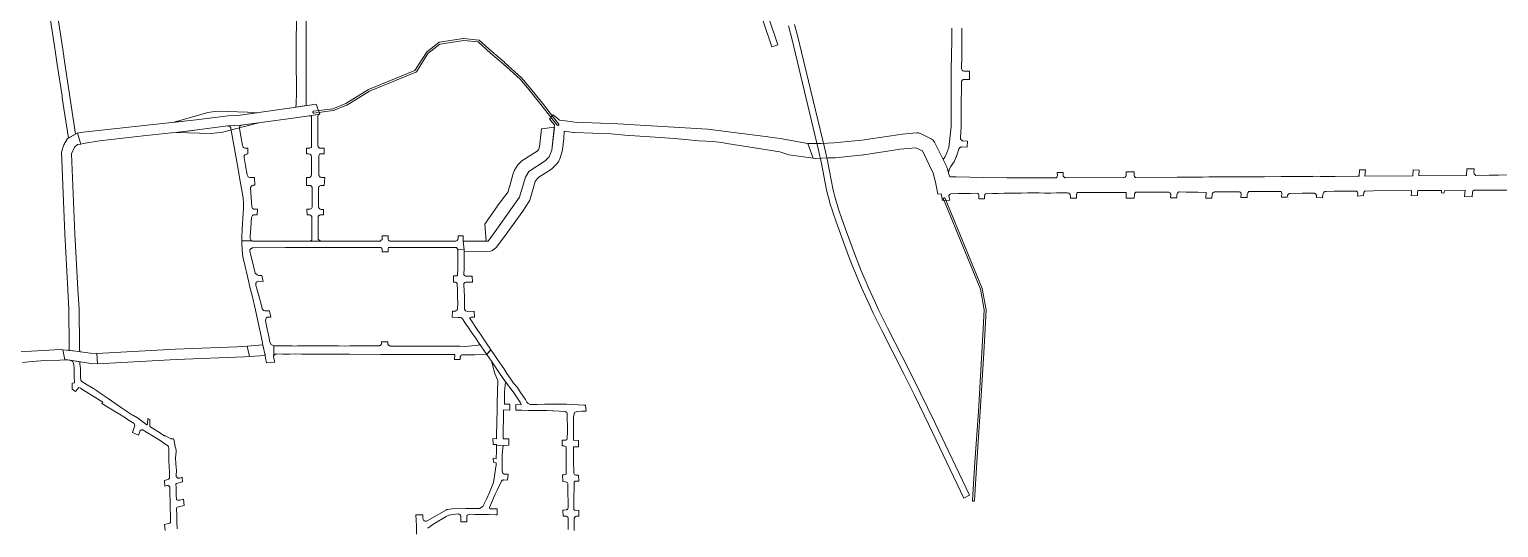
# Model space of a CAD drawing. Header units: inches. Extents: x 704148 to 723432, y 7075344 to 7101810.
# Drawn here: x 708689 to 711709, y 7091541 to 7092566 of the extents above; entities that cross this region are included whole.
import ezdxf

# ---------------------------------------------------------------- set-up
doc = ezdxf.new("R2010")
doc.units = ezdxf.units.IN
doc.header["$MEASUREMENT"] = 0
doc.layers.add('gisdb.gisadmin', color=7, linetype='Continuous', lineweight=9, true_color=0xccf5fc)

msp = doc.modelspace()

# ---------------------------------------------------------------- linework, layer by layer
at = {"layer": 'gisdb.gisadmin'}
for points in [[(708756.2659, 7092425.2223), (708755.7328, 7092429.3314), (708745.8834, 7092493.7672), (708741.4597, 7092522.9849), (708727.8069, 7092611.7521), (708704.3805, 7092763.5132), (708703.7559, 7092792.8911), (708699.2459, 7093027.1305), (708695.5876, 7093215.1433), (708711.6756, 7093215.216), (708720.2878, 7092764.8078), (708721.4701, 7092757.5853), (708724.5423, 7092737.4769), (708757.2848, 7092525.3889), (708761.7085, 7092496.1713), (708783.7372, 7092350.7493), (708768.9144, 7092342.3448), (708766.9228, 7092355.1215)], [(709613.557, 7092543.6178), (709639.2276, 7092520.3982), (709665.519, 7092498.3842), (709665.5452, 7092498.3617), (709665.5896, 7092498.3221), (709700.1429, 7092466.5093), (709700.3034, 7092466.3436), (709715.994, 7092448.1356), (709716.0339, 7092448.0877), (709743.3614, 7092414.1729), (709743.3855, 7092414.1424), (709765.8807, 7092385.0905), (709776.6397, 7092371.8586), (709776.8354, 7092371.5692), (709776.9776, 7092371.2508), (709777.0624, 7092370.9127), (709777.0872, 7092370.5648), (709777.0512, 7092370.218), (709776.9554, 7092369.8827), (709776.8029, 7092369.5692), (709776.5984, 7092369.2869), (709776.3479, 7092369.0444), (709776.0591, 7092368.849), (709775.7406, 7092368.7068), (709775.4025, 7092368.622), (709775.0547, 7092368.5973), (709774.7079, 7092368.6333), (709774.3726, 7092368.729), (709774.059, 7092368.8815), (709773.7766, 7092369.0861), (709773.5352, 7092369.3354), (709762.7595, 7092382.5881), (709762.7303, 7092382.6247), (709740.2328, 7092411.6795), (709712.943, 7092445.5476), (709697.3478, 7092463.6448), (709662.9155, 7092495.3462), (709636.6312, 7092517.3543), (709636.605, 7092517.3768), (709636.5736, 7092517.4045), (709611.362, 7092540.2089), (709581.5416, 7092543.1666), (709532.3441, 7092535.7827), (709508.0165, 7092516.2301), (709484.2051, 7092478.994), (709484.0312, 7092478.7612), (709483.7807, 7092478.5187), (709483.4919, 7092478.3233), (709483.2831, 7092478.2226), (709387.5697, 7092438.7211), (709340.9819, 7092410.3026), (709340.9121, 7092410.2621), (709340.6987, 7092410.1594), (709313.6425, 7092399.0722), (709313.5376, 7092399.0327), (709313.1995, 7092398.9479), (709313.1356, 7092398.9388), (709273.589, 7092393.9275), (709273.3051, 7092393.9118), (709272.9583, 7092393.9478), (709272.623, 7092394.0436), (709272.3095, 7092394.196), (709272.027, 7092394.4006), (709271.7846, 7092394.6511), (709271.5893, 7092394.9399), (709271.447, 7092395.2583), (709271.3622, 7092395.5964), (709271.3375, 7092395.9443), (709271.3734, 7092396.2911), (709271.4692, 7092396.6263), (709271.6216, 7092396.9399), (709271.8262, 7092397.2222), (709272.0767, 7092397.4647), (709272.3656, 7092397.6601), (709272.6839, 7092397.8023), (709273.0221, 7092397.8872), (709273.086, 7092397.8962), (709312.3701, 7092402.8742), (709339.0344, 7092413.8009), (709385.6199, 7092442.218), (709385.6897, 7092442.2586), (709385.8984, 7092442.3594), (709481.1745, 7092481.6803), (709504.8228, 7092518.6615), (709504.9967, 7092518.8943), (709505.2511, 7092519.14), (709530.2594, 7092539.2397), (709530.5406, 7092539.4289), (709530.8589, 7092539.5711), (709531.2063, 7092539.6573), (709581.1942, 7092547.1598), (709581.5236, 7092547.1817), (709581.6886, 7092547.1722), (709612.4126, 7092544.1249), (709612.5944, 7092544.0984), (709612.9296, 7092544.0027), (709613.2432, 7092543.8502), (709613.5255, 7092543.6456)], [(708794.3541, 7092330.2968), (708787.7252, 7092352.6429), (708790.6024, 7092353.1538), (708793.2641, 7092353.6264), (708811.4348, 7092355.8276), (709031.3899, 7092380.0722), (709097.1549, 7092388.5449), (709121.7477, 7092389.6794), (709222.848, 7092403.9478), (709223.3269, 7092403.9985), (709278.0174, 7092412.4532), (709285.73, 7092392.02), (709263.54, 7092388.5), (709225.3, 7092383.09), (709124.34, 7092368.84), (709096.8661, 7092367.5566), (709033.8991, 7092359.2226), (709019.5402, 7092357.4183), (708928.8882, 7092347.5024), (708832.6, 7092336.97), (708799.0321, 7092331.1131)], [(709031.3899, 7092380.0722), (708982.8534, 7092374.7222), (708995.9324, 7092378.1602), (709055.1753, 7092395.4268), (709074.7654, 7092397.7891), (709137.0498, 7092395.7282), (709155.9665, 7092394.5087), (709121.7477, 7092389.6794), (709097.1549, 7092388.5449)], [(709085.6911, 7092354.8648), (709062.1078, 7092352.0663), (708989.7308, 7092354.1576), (709033.8991, 7092359.2226), (709096.8661, 7092367.5566), (709098.9962, 7092367.6561), (709124.34, 7092368.84), (709160.0222, 7092373.8764)], [(709125.5917, 7092130.9214), (709125.7016, 7092138.975), (709125.9119, 7092154.3923), (709128.4916, 7092188.4839), (709128.9005, 7092198.4), (709128.7411, 7092208.3231), (709128.0139, 7092218.2209), (709126.7213, 7092228.0609), (709122.2077, 7092253.221), (709117.7759, 7092278.4887), (709102.9851, 7092362.4693), (709102.6947, 7092363.5996), (709102.2107, 7092364.5486), (709101.5752, 7092365.4035), (709100.806, 7092366.1405), (709099.9246, 7092366.7388), (709098.9558, 7092367.1818), (709097.9267, 7092367.457), (709096.8661, 7092367.5566), (709124.34, 7092368.84), (709122.79, 7092367.95), (709121.61, 7092366.82), (709120.77, 7092365.39), (709120.36, 7092363.85), (709120.36, 7092362.36), (709123.42, 7092346.52), (709127.06, 7092326.97), (709127.35, 7092325.57), (709128.13, 7092324.05), (709129.03, 7092323.04), (709130.09, 7092322.2), (709131.27, 7092321.7), (709132.95, 7092321.47), (709135.4332, 7092321.4835), (709137.4799, 7092321.4946), (709137.5087, 7092309.7763), (709135.69, 7092309.7), (709134.08, 7092309.46), (709131.68, 7092307.9), (709130.48, 7092306.1), (709130.07, 7092304.13), (709130.24, 7092302.27), (709133.27, 7092285.82), (709136.71, 7092266.88), (709137.02, 7092265.22), (709137.69, 7092263.98), (709138.68, 7092262.84), (709139.71, 7092262.11), (709140.91, 7092261.49), (709142.51, 7092261.28), (709151.7095, 7092261.28), (709152.2856, 7092245.3849), (709148.73, 7092245.39), (709146.95, 7092244.95), (709145.66, 7092244.28), (709144.27, 7092242.82), (709143.65, 7092241.76), (709143.26, 7092240.65), (709143.15, 7092239.14), (709144.6, 7092220.86), (709146.17, 7092200.83), (709146.72, 7092199.77), (709147.34, 7092198.54), (709148.34, 7092197.59), (709150.3, 7092196.53), (709152.19, 7092196.31), (709157.5262, 7092196.3512), (709156.8919, 7092184.6503), (709151.46, 7092184.68), (709149.64, 7092184.35), (709148.37, 7092183.79), (709147.27, 7092182.91), (709146.33, 7092181.7), (709145.73, 7092180.37), (709145.51, 7092178.99), (709144.1, 7092157.63), (709142.874, 7092139.0019), (709142.71, 7092136.51), (709142.84, 7092135.07), (709143.28, 7092133.81), (709144.03, 7092132.74), (709144.555, 7092132.2719), (709145.23, 7092131.67), (709146.67, 7092130.92)], [(709267.97, 7092264.97), (709268.33, 7092267.2), (709268.45, 7092285.61), (709268.56, 7092304), (709268.12, 7092306.37), (709266.76, 7092308.37), (709264.87, 7092309.69), (709262.4, 7092310.13), (709258.1597, 7092310.13), (709258.1279, 7092321.5988), (709263.61, 7092321.59), (709265.18, 7092321.75), (709266.67, 7092322.28), (709268, 7092323.24), (709268.7577, 7092324.0962), (709268.4973, 7092326.8608), (709268.4406, 7092328.21), (709268.52, 7092337.1389), (709268.52, 7092346.6388), (709268.52, 7092356.4866), (709268.52, 7092366.4871), (709268.52, 7092375.5497), (709268.4736, 7092385.5099), (709268.4695, 7092387.0807), (709267.19, 7092388.05), (709265.34, 7092388.55), (709263.54, 7092388.5), (709285.73, 7092392.02), (709284.53, 7092391.51), (709283.62, 7092390.82), (709282.67, 7092389.76), (709282.05, 7092388.82), (709281.65, 7092387.65), (709281.47, 7092386.31), (709281.52, 7092375.58), (709281.52, 7092365.58), (709281.52, 7092355.58), (709281.52, 7092345.58), (709281.52, 7092336.08), (709281.44, 7092328.08), (709281.54, 7092326.68), (709281.8, 7092325.67), (709282.22, 7092324.76), (709282.84, 7092323.88), (709283.55, 7092323.14), (709284.36, 7092322.52), (709285.14, 7092322.13), (709286.02, 7092321.84), (709287.25, 7092321.64), (709294.4834, 7092321.6262), (709294.6442, 7092310.3688), (709289.54, 7092310.38), (709288.76, 7092310.33), (709287.41, 7092309.98), (709285.98, 7092309.23), (709285.15, 7092308.46), (709284.53, 7092307.65), (709283.76, 7092306.02), (709283.6, 7092305.15), (709283.76, 7092285.87), (709283.86, 7092267.37), (709284.02, 7092266.15), (709284.36, 7092265.02), (709284.97, 7092263.92), (709285.7, 7092263.08), (709286.72, 7092262.26), (709287.78, 7092261.74), (709289.02, 7092261.42), (709290.15, 7092261.36), (709295.7308, 7092261.36), (709294.9006, 7092244.6265), (709288.77, 7092244.64), (709287.99, 7092244.59), (709286.64, 7092244.24), (709285.21, 7092243.49), (709284.38, 7092242.72), (709283.76, 7092241.91), (709283.31, 7092241.06), (709282.99, 7092240.28), (709282.83, 7092239.41), (709282.99, 7092220.13), (709283.09, 7092201.63), (709283.25, 7092200.41), (709283.59, 7092199.28), (709284.2, 7092198.18), (709284.93, 7092197.34), (709285.95, 7092196.52), (709287.01, 7092196), (709288.25, 7092195.68), (709289.38, 7092195.62), (709293.3926, 7092195.62), (709293.5202, 7092184.6596), (709288.105, 7092184.671), (709287.165, 7092184.599), (709286.248, 7092184.3806), (709285.3764, 7092184.0213), (709284.5719, 7092183.5299), (709283.8543, 7092182.9186), (709283.2413, 7092182.2024), (709282.748, 7092181.399), (709282.3867, 7092180.5283), (709282.1662, 7092179.6118), (709282.092, 7092178.672), (709282.0901, 7092139.5497), (709282.09, 7092136.683), (709282.1796, 7092135.6504), (709282.4456, 7092134.6485), (709282.88, 7092133.7075), (709283.47, 7092132.8552), (709284.1978, 7092132.1172), (709285.0418, 7092131.5154), (709285.9767, 7092131.0679), (709286.9747, 7092130.788), (709288.006, 7092130.684), (709264.15, 7092130.34), (709265.58, 7092130.51), (709267.02, 7092131.06), (709268.12, 7092131.78), (709269.01, 7092132.78), (709269.1904, 7092133.0806), (709269.09, 7092136.6836), (709269.0906, 7092148.6414), (709269.091, 7092157.4836), (709269.092, 7092178.6726), (709269.1906, 7092181.2234), (709268.77, 7092181.94), (709268.07, 7092182.69), (709267.27, 7092183.38), (709266.25, 7092183.98), (709265.12, 7092184.35), (709263.73, 7092184.41), (709259.5624, 7092184.4211), (709259.2429, 7092196.2882), (709265.49, 7092196.28), (709267.19, 7092196.89), (709268.51, 7092197.82), (709269.51, 7092198.99), (709270.0171, 7092200.2346), (709270.0885, 7092201.8773), (709269.99, 7092220.7902), (709269.99, 7092240.28), (709269.92, 7092240.75), (709269.55, 7092241.77), (709269.01, 7092242.69), (709268.31, 7092243.44), (709267.51, 7092244.13), (709266.49, 7092244.73), (709265.36, 7092245.1), (709263.97, 7092245.16), (709258.5115, 7092245.1745), (709258.4834, 7092261.1177), (709262.36, 7092261.11), (709264.78, 7092261.58), (709266.79, 7092263.07)], [(709768.4797, 7092369.4699), (709762.8421, 7092376.1461), (709757.6612, 7092382.281), (709765.592, 7092390.3944), (709772.7908, 7092384.2326), (709778.39, 7092379.44), (709795.32, 7092377.18), (709810.18, 7092375.19), (709898.56, 7092371.94), (710082.57, 7092360.86), (710196.6667, 7092346.3066), (710232.39, 7092341.75), (710289.0817, 7092331.5288), (710300.2564, 7092300.8533), (710249.97, 7092308.14), (710231.19, 7092314.01), (710122.36, 7092331.64), (710112.14, 7092333.36), (710093.4, 7092335.4), (710064.98, 7092336.58), (710029.54, 7092340.48), (710015.9, 7092341.58), (710004.46, 7092342.64), (709985.72, 7092343.74), (709913.13, 7092348.81), (709884.8517, 7092350.9296), (709809.3899, 7092353.7045), (709807.3263, 7092353.8802), (709788.0922, 7092356.4541), (709787.0466, 7092341.3546), (709784.7646, 7092318.5622), (709782.739, 7092310.5475), (709779.9017, 7092301.9453), (709776.3215, 7092293.9563), (709774.6424, 7092291.4394), (709773.6876, 7092290.211), (709771.1689, 7092287.4145), (709766.8315, 7092283.3512), (709761.7858, 7092278.7352), (709735.9244, 7092261.7317), (709732.2286, 7092258.6977), (709728.1347, 7092253.3617), (709722.6341, 7092233.78), (709717.1488, 7092214.8417), (709715.1776, 7092211.2452), (709702.8688, 7092191.9744), (709663.6652, 7092137.5944), (709648.3642, 7092117.5811), (709640.4883, 7092110.8592), (709636.48, 7092109.5026), (709582.5825, 7092109.2099), (709582.5125, 7092112.5559), (709580.46, 7092130.6), (709631.59, 7092130.55), (709646.53, 7092150.6), (709696.47, 7092220.75), (709701.8508, 7092239.2869), (709708.47, 7092262.09), (709715.3, 7092273.58), (709749.13, 7092295.63), (709757.19, 7092304.02), (709762.8577, 7092317.7748)], [(709628.0139, 7092130.5535), (709624.7423, 7092165.6776), (709632.6045, 7092176.3907), (709650.2666, 7092201.6222), (709650.6076, 7092202.0979), (709672.7305, 7092232.2348), (709675.9104, 7092243.7929), (709675.9326, 7092243.879), (709676.0665, 7092244.3787), (709683.1663, 7092269.8486), (709686.167, 7092276.6529), (709692.9102, 7092287.4358), (709700.8333, 7092295.481), (709732.2857, 7092315.8259), (709734.9817, 7092318.6264), (709737.2976, 7092324.2583), (709741.4956, 7092361.8304), (709767.9668, 7092364.7541), (709762.8577, 7092317.7748), (709757.19, 7092304.02), (709749.13, 7092295.63), (709715.3, 7092273.58), (709708.47, 7092262.09), (709701.8508, 7092239.2869), (709696.47, 7092220.75), (709646.53, 7092150.6), (709631.59, 7092130.55)], [(708794.3541, 7092330.2968), (708787.38, 7092329.08), (708781.37, 7092323.47), (708774.94, 7092310.4), (708782.11, 7092145.55), (708788.41, 7092031.34), (708790.73, 7091990.8), (708791.7199, 7091915.4831), (708791.8356, 7091906.6907), (708791.8868, 7091905.9515), (708792.0399, 7091905.1818), (708792.3289, 7091904.3641), (708792.6393, 7091903.7347), (708793.0753, 7091903.0821), (708793.1768, 7091902.9663), (708784.2685, 7091904.3035), (708768.0064, 7091905.8431), (708770.2074, 7091907.5257), (708770.6758, 7091914.5231), (708769.8195, 7091990.7983), (708767.6321, 7092030.2166), (708761.5624, 7092145.2907), (708754.7772, 7092313.5799), (708759.543, 7092328.2709), (708767.2352, 7092341.4111), (708786.7803, 7092352.4751), (708787.7252, 7092352.6429)], [(710629.6719, 7091595.275), (710629.3241, 7091595.2503), (710628.9773, 7091595.2863), (710628.642, 7091595.3821), (710628.3284, 7091595.5346), (710628.0461, 7091595.7393), (710627.8037, 7091595.9898), (710627.6083, 7091596.2786), (710627.4661, 7091596.597), (710627.3814, 7091596.9351), (710627.3567, 7091597.283), (710627.3608, 7091597.3834), (710632.5809, 7091675.6851), (710639.536, 7091780.0111), (710646.2931, 7091889.2051), (710649.6697, 7091949.983), (710651.8264, 7091988.8037), (710643.7488, 7092031.8839), (710612.3406, 7092108.1617), (710567.6665, 7092216.6554), (710567.6255, 7092216.7636), (710567.5408, 7092217.1018), (710567.5161, 7092217.4496), (710567.5521, 7092217.7965), (710567.6478, 7092218.1317), (710567.8003, 7092218.4453), (710568.0049, 7092218.7275), (710568.2555, 7092218.97), (710568.5443, 7092219.1654), (710568.8627, 7092219.3076), (710569.2009, 7092219.3924), (710569.5487, 7092219.4171), (710569.8955, 7092219.381), (710570.2308, 7092219.2853), (710570.5444, 7092219.1328), (710570.8267, 7092218.9281), (710571.0692, 7092218.6776), (710571.2645, 7092218.3888), (710571.3657, 7092218.1786), (710616.0398, 7092109.6849), (710647.5266, 7092033.2166), (710647.5675, 7092033.1084), (710647.643, 7092032.8237), (710655.8031, 7091989.3033), (710655.8123, 7091989.2499), (710655.8371, 7091988.902), (710655.8342, 7091988.8237), (710653.6641, 7091949.7612), (710650.2865, 7091888.965), (710643.5283, 7091779.7545), (710636.5727, 7091675.419), (710631.3526, 7091597.1173), (710631.3207, 7091596.8709), (710631.225, 7091596.5357), (710631.0724, 7091596.2221), (710630.8678, 7091595.9398), (710630.6173, 7091595.6973), (710630.3284, 7091595.502), (710630.0101, 7091595.3598)], [(709410.524, 7092117.375), (709408.5816, 7092117.3419), (709383.5984, 7092117.3), (709371.6009, 7092117.3199), (709359.6615, 7092117.4104), (709347.7319, 7092117.5004), (709335.8017, 7092117.6004), (709323.7595, 7092117.6804), (709311.8308, 7092117.6998), (709299.5275, 7092117.5224), (709288.0093, 7092117.6827), (709264.0404, 7092117.3405), (709252.2222, 7092117.4401), (709215.4234, 7092117.5137), (709148.43, 7092116.53), (709147.4008, 7092116.5148), (709146.3871, 7092116.336), (709145.4148, 7092115.9982), (709144.5086, 7092115.5099), (709143.6917, 7092114.8836), (709142.9849, 7092114.1353), (709142.4062, 7092113.2841), (709141.9703, 7092112.3516), (709141.6884, 7092111.3616), (709141.5677, 7092110.3394), (709143.9995, 7092100.7478), (709146.47, 7092090.53), (709152.9952, 7092064.889), (709154.0045, 7092063.4741), (709155.2253, 7092062.237), (709156.6267, 7092061.2091), (709158.1733, 7092060.4162), (709159.8259, 7092059.8785), (709161.543, 7092059.6095), (709163.2809, 7092059.616), (709166.7394, 7092059.5847), (709169.3923, 7092047.6465), (709160.04, 7092047.78), (709158.3, 7092047.54), (709156.85, 7092046.99), (709155.36, 7092045.74), (709154.41, 7092044.1), (709154.06, 7092042.45), (709153.96, 7092040.81), (709154.36, 7092039.41), (709156.25, 7092032.62), (709158.86, 7092022.93), (709161.49, 7092013.19), (709164.18, 7092003.22), (709167.2, 7091991.84), (709167.46, 7091990.9), (709168.27, 7091989.63), (709169.33, 7091988.52), (709170.18, 7091987.97), (709171.2, 7091987.54), (709172.73, 7091987.2), (709182.5126, 7091987.1569), (709184.824, 7091974.348), (709181.16, 7091974.37), (709179.82, 7091974.31), (709178.79, 7091974.14), (709177.41, 7091973.72), (709176.98, 7091973.32), (709176.31, 7091972.91), (709175.65, 7091972.19), (709175.1, 7091971.21), (709174.59, 7091969.87), (709174.38, 7091968.21), (709175.01, 7091963.14), (709176.23, 7091956.46), (709180.59, 7091934.6), (709182.97, 7091922.63), (709185.53, 7091917.71), (709190.86, 7091915.15), (709191.4864, 7091895.3271), (709191.0791, 7091894.4677), (709190.8139, 7091893.5543), (709190.6975, 7091892.6104), (709190.7328, 7091891.6601), (709193.2719, 7091881.1808), (709176.3631, 7091879.8434), (709174.3172, 7091889.6649), (709173.1252, 7091895.567), (709173.0879, 7091895.5659), (709168.714, 7091916.5626), (709168.6345, 7091916.9444), (709168.5504, 7091917.3483), (709167.9711, 7091920.129), (709167.5984, 7091921.9182), (709153.75, 7091988.3971), (709147.1587, 7092016.1948), (709141.1655, 7092038.5014), (709140.0965, 7092045.9787), (709129.72, 7092089.74), (709129.614, 7092090.13), (709128.31, 7092094.93), (709126.89, 7092103.8), (709125.5, 7092124.2), (709125.5917, 7092130.9214), (709146.67, 7092130.92), (709147.8, 7092130.6), (709148.68, 7092130.6), (709162.29, 7092130.62), (709172.29, 7092130.6), (709182.29, 7092130.58), (709192.29, 7092130.56), (709202.29, 7092130.54), (709212.29, 7092130.52), (709222.29, 7092130.5), (709232.29, 7092130.48), (709242.29, 7092130.46), (709252.29, 7092130.44), (709264.15, 7092130.34), (709288.006, 7092130.684), (709300.005, 7092130.517), (709311.74, 7092130.7), (709324.02, 7092130.68), (709335.9, 7092130.6), (709347.83, 7092130.5), (709359.76, 7092130.41), (709371.58, 7092130.32), (709383.62, 7092130.3), (709408.36, 7092130.34), (709409.56, 7092130.62), (709410.34, 7092130.94), (709411.32, 7092131.48), (709412.12, 7092132.12), (709413.59, 7092134.05), (709413.83, 7092134.1), (709413.6351, 7092141.0751), (709426.1901, 7092141.0751), (709426.18, 7092134.56), (709426.44, 7092133.6), (709427.02, 7092132.58), (709427.68, 7092131.74), (709428.64, 7092131.08), (709429.48, 7092130.7), (709441.32, 7092130.6), (709456.12, 7092130.47), (709468.04, 7092130.36), (709480.03, 7092130.35), (709491.9, 7092130.34), (709504.16, 7092130.34), (709516.17, 7092130.33), (709528.18, 7092130.32), (709540.18, 7092130.28), (709553.12, 7092130.24), (709561.28, 7092130.22), (709565.38, 7092130.4), (709568.22, 7092132.06), (709569.52, 7092133.76), (709570.12, 7092135.14), (709570.44, 7092136.52), (709570.3827, 7092141.0751), (709580.4142, 7092141.0751), (709580.46, 7092130.6), (709582.5125, 7092112.5559), (709569.5, 7092113.02), (709568.31, 7092115.41), (709566.5132, 7092117.4139), (709540.1398, 7092117.2801), (709527.7497, 7092117.3204), (709515.7865, 7092117.3303), (709504.1546, 7092117.34), (709492.0396, 7092117.34), (709480.019, 7092117.35), (709468.0292, 7092117.36), (709455.9329, 7092117.4711), (709427.5392, 7092117.665), (709427.09, 7092117.28), (709426.67, 7092116.58), (709426.17, 7092115.42), (709426.1351, 7092108.5361), (709416.5113, 7092108.5361), (709413.9463, 7092108.5361), (709413.95, 7092112.64), (709413.9491, 7092112.7446), (709413.9464, 7092112.8492), (709413.9418, 7092112.9537), (709413.9354, 7092113.0581), (709413.9272, 7092113.1624), (709413.9172, 7092113.2665), (709413.9054, 7092113.3704), (709413.8917, 7092113.4742), (709413.8763, 7092113.5776), (709413.859, 7092113.6808), (709413.84, 7092113.7837), (709413.8192, 7092113.8862), (709413.7965, 7092113.9883), (709413.7722, 7092114.09), (709413.746, 7092114.1913), (709413.7181, 7092114.2921), (709413.6884, 7092114.3924), (709413.657, 7092114.4922), (709413.6238, 7092114.5914), (709413.5889, 7092114.69), (709413.5523, 7092114.788), (709413.514, 7092114.8854), (709413.474, 7092114.982), (709413.4324, 7092115.078), (709413.389, 7092115.1732), (709413.344, 7092115.2676), (709413.2974, 7092115.3613), (709413.2491, 7092115.4541), (709413.1993, 7092115.546), (709413.1478, 7092115.6371), (709413.0948, 7092115.7273), (709413.0402, 7092115.8165), (709412.984, 7092115.9048), (709412.9263, 7092115.992), (709412.8671, 7092116.0783), (709412.8065, 7092116.1635), (709412.7443, 7092116.2476), (709412.6807, 7092116.3306), (709412.6629, 7092116.353), (709412.6156, 7092116.4126), (709412.5491, 7092116.4933), (709412.4812, 7092116.5729), (709412.412, 7092116.6513), (709412.3414, 7092116.7285), (709412.2694, 7092116.8044), (709412.1962, 7092116.8791), (709412.1216, 7092116.9525), (709412.0458, 7092117.0246), (709411.9687, 7092117.0953), (709411.8905, 7092117.1647), (709411.811, 7092117.2327), (709411.7303, 7092117.2993), (709411.6485, 7092117.3645), (709411.6112, 7092117.3934)], [(709628.8575, 7091897.3872), (709612.0231, 7091921.8004), (709605.69, 7091931.19), (709597.11, 7091943.77), (709590.63, 7091953.25), (709587.93, 7091956.97), (709582.73, 7091965.34), (709580.51, 7091968.67), (709578.8, 7091970.93), (709577.67, 7091972.14), (709576.68, 7091972.73), (709575.58, 7091973.11), (709574.06, 7091973.43), (709570.24, 7091973.56), (709557.9491, 7091973.7212), (709558.3838, 7091986.255), (709564.93, 7091986.3), (709568.08, 7091989.4), (709569.02, 7091991.35), (709569.18, 7092003.11), (709569.07, 7092016), (709568.88, 7092029.06), (709568.02, 7092043.32), (709566.16, 7092045.41), (709565, 7092045.99), (709560.3591, 7092045.9852), (709560.6231, 7092058.8541), (709567.35, 7092058.82), (709569.01, 7092060.42), (709569.41, 7092075.1), (709569.58, 7092088.08), (709569.75, 7092101.06), (709569.5, 7092113.02), (709582.5125, 7092112.5559), (709582.5825, 7092109.2099), (709582.7477, 7092101.1842), (709582.5789, 7092087.9098), (709582.4494, 7092078.0195), (709582.4119, 7092075.1594), (709582.0493, 7092061.6858), (709583.07, 7092059.75), (709585.53, 7092058.16), (709599.0854, 7092058.1077), (709599.7442, 7092045.7373), (709594.61, 7092045.79), (709587.01, 7092045.93), (709585.59, 7092045.89), (709584.63, 7092045.65), (709583.55, 7092045.05), (709582.87, 7092044.37), (709581.99, 7092043.27), (709581.59, 7092041.73), (709581.51, 7092040.73), (709582.67, 7092028.89), (709582.93, 7092016.05), (709583.07, 7092003.11), (709583.45, 7091990.48), (709585.51, 7091986.98), (709588.6, 7091985.53), (709602.73, 7091986.37), (709602.9439, 7091986.3655), (709603.6704, 7091973.8341), (709597.22, 7091973.74), (709594.12, 7091973), (709593.5954, 7091972.4754), (709610.8817, 7091946.6497), (709617.5395, 7091936.8701), (709623.9205, 7091927.4095), (709630.7746, 7091916.9386), (709633.6761, 7091912.2347), (709637.3, 7091907.05)], [(709141.2593, 7091893.0796), (709131.0909, 7091892.3746), (708990.2926, 7091886.7534), (708829.1658, 7091877.7996), (708828.4303, 7091877.8312), (708827.2295, 7091899.2318), (708988.6815, 7091908.1992), (709116.1529, 7091913.2824), (709136.4289, 7091914.6972)], [(709141.2593, 7091893.0796), (709136.4289, 7091914.6972), (709168.6345, 7091916.9444), (709173.1453, 7091895.2901)], [(709612.0231, 7091921.8004), (709628.8575, 7091897.3872), (709628.79, 7091897.31), (709604.11, 7091896.66), (709591.19, 7091896.62), (709579.08, 7091896.79), (709577.71, 7091896.38), (709576.44, 7091895.66), (709575.35, 7091894.6), (709574.51, 7091893.05), (709574.21, 7091890.65), (709574.1965, 7091886.7323), (709562.7354, 7091886.9615), (709563.02, 7091897.13), (709545.21, 7091897.1), (709532.29, 7091897.09), (709519.94, 7091897.07), (709508.17, 7091897.03), (709496.5, 7091897.03), (709484.25, 7091897.16), (709472.35, 7091897.3), (709460.42, 7091897.39), (709448.28, 7091897.42), (709436.16, 7091897.5), (709423.9, 7091897.25), (709420.13, 7091897.27), (709410.99, 7091897.32), (709346.6156, 7091897.5776), (709333.6994, 7091898.04), (709321.8906, 7091898.0231), (709309.5862, 7091897.9925), (709297.3243, 7091897.9617), (709285.1041, 7091897.9415), (709273.3217, 7091898.08), (709260.543, 7091898.1591), (709248.1076, 7091897.9978), (709235.9191, 7091898.3139), (709223.9221, 7091898.2027), (709209.8373, 7091898.2521), (709196.1171, 7091898.2871), (709195.1796, 7091898.127), (709194.2795, 7091897.8198), (709193.4398, 7091897.3732), (709192.682, 7091896.7987), (709192.0252, 7091896.1108), (709191.4864, 7091895.3271), (709190.86, 7091915.15), (709192.3363, 7091915.1432), (709203.97, 7091915.09), (709215.88, 7091915.02), (709229.32, 7091914.76), (709233.08, 7091914.69), (709239.84, 7091914.73), (709252.4, 7091914.81), (709264.07, 7091914.89), (709275.89, 7091914.97), (709286.29, 7091914.91), (709287.79, 7091914.91), (709299.97, 7091914.92), (709312.15, 7091914.93), (709324.12, 7091914.93), (709336.1, 7091914.64), (709347.76, 7091914.8), (709359.67, 7091914.89), (709371.64, 7091914.88), (709383.74, 7091914.87), (709395.79, 7091914.81), (709407.34, 7091914.78), (709408.24, 7091914.93), (709409.39, 7091915.44), (709410.2, 7091915.97), (709411.28, 7091916.85), (709412.3, 7091918.29), (709412.51, 7091919.75), (709412.47, 7091922.45), (709412.4943, 7091923.1884), (709425.7549, 7091923.032), (709425.84, 7091918.59), (709427.02, 7091916.68), (709428.22, 7091915.42), (709430.13, 7091914.59), (709431.97, 7091914.39), (709441.53, 7091914.37), (709453.82, 7091914.35), (709465.53, 7091914.47), (709477.61, 7091914.31), (709489.31, 7091914.29), (709502.17, 7091914.27), (709502.9, 7091914.26), (709513.6, 7091914.25), (709525.77, 7091914.22), (709537.51, 7091914.2), (709549.77, 7091914.18), (709561.89, 7091914.16), (709573.83, 7091914.14), (709584.78, 7091913.89), (709612.17, 7091916.5), (709613.07, 7091917.4), (709613.47, 7091918.8), (709613.17, 7091920.1)], [(708827.2295, 7091899.2318), (708828.4303, 7091877.8312), (708814.8019, 7091878.4152), (708772.78, 7091885.43), (708770.18, 7091885.91), (708767.56, 7091886.17), (708761.6821, 7091886.1604), (708757.6783, 7091906.8174), (708784.171, 7091904.3181), (708813.691, 7091899.8871), (708814.0107, 7091899.9012), (708827.1222, 7091899.2258)], [(709662.3609, 7091710.0268), (709649.0493, 7091709.6437), (709649.056, 7091711.6855), (709648.508, 7091712.007), (709641.8699, 7091712.1045), (709641.6596, 7091724.1083), (709648.759, 7091724.004), (709649.0965, 7091723.9994), (709649.11, 7091728.09), (709649.1492, 7091730.6878), (709650.3, 7091783.27), (709650.1882, 7091795.8241), (709650.82, 7091820.88), (709651.4, 7091843.5), (709645.3439, 7091858.1581), (709638.35, 7091883.72), (709655.45, 7091858.53), (709667.46, 7091841.2), (709665.6, 7091820.4), (709665.18, 7091795.22), (709676.6321, 7091794.9097), (709676.06, 7091782.97), (709663.18, 7091783.21), (709662.46, 7091723.6), (709674.3575, 7091723.5165), (709674.2024, 7091710.4871), (709662.38, 7091710.21)]]:
    msp.add_lwpolyline(points, close=True, dxfattribs=at)
for points in [[(709258.5405, 7092726.5497), (709257.9043, 7092510.5305), (709257.7089, 7092444.154), (709257.6237, 7092415.2414), (709257.6062, 7092409.2978), (709236.5188, 7092406.0378), (709237.0059, 7092413.5341), (709237.5751, 7092435.537), (709237.1417, 7092507.3361), (709237.0116, 7092508.3473), (709238.6464, 7092724.6807)], [(710189.4953, 7092647.014), (710227.4208, 7092534.4578), (710215.1013, 7092530.3067), (710177.1711, 7092642.877)], [(710261.7802, 7092576.4851), (710269.1033, 7092547.7994), (710269.1208, 7092547.7291), (710276.1253, 7092518.9587), (710276.1303, 7092518.938), (710323.7459, 7092320.5353), (710323.7745, 7092320.411), (710329.8534, 7092292.6952), (710329.8829, 7092292.5529), (710340.3976, 7092238.9046), (710342.3441, 7092230.1666), (710344.48, 7092221.4864), (710346.9597, 7092212.4992), (710352.5655, 7092194.4856), (710358.6699, 7092176.5476), (710368.3106, 7092149.6517), (710385.0005, 7092104.8323), (710391.8493, 7092087.0232), (710398.9179, 7092069.3371), (710406.607, 7092051.1514), (710414.5638, 7092033.0454), (710426.8095, 7092005.9662), (710435.1512, 7091988.0313), (710443.7469, 7091970.1798), (710452.5971, 7091952.3883), (710497.7915, 7091863.5265), (710497.8147, 7091863.4804), (710519.8473, 7091819.2939), (710519.8652, 7091819.2577), (710550.3436, 7091757.1705), (710550.3778, 7091757.0997), (710621.5882, 7091607.4894), (710609.8501, 7091601.9023), (710538.6565, 7091751.4771), (710508.2043, 7091813.511), (710486.1923, 7091857.6563), (710440.9965, 7091946.5208), (710440.9705, 7091946.5725), (710432.0889, 7091964.4273), (710432.0521, 7091964.5023), (710423.4194, 7091982.4307), (710423.3821, 7091982.5094), (710415.0075, 7092000.5152), (710414.9787, 7092000.5781), (710402.7044, 7092027.7204), (710402.6762, 7092027.7836), (710394.6871, 7092045.963), (710394.651, 7092046.0468), (710386.9191, 7092064.3337), (710386.8702, 7092064.4527), (710379.7619, 7092082.238), (710379.7308, 7092082.3173), (710372.8544, 7092100.1984), (710372.8299, 7092100.2632), (710356.1139, 7092145.1526), (710356.0865, 7092145.2276), (710346.4146, 7092172.2106), (710346.3799, 7092172.3097), (710340.231, 7092190.3784), (710340.1781, 7092190.5411), (710334.5155, 7092208.7372), (710334.4561, 7092208.9398), (710331.9242, 7092218.1162), (710331.8783, 7092218.2919), (710329.7035, 7092227.13), (710329.6707, 7092227.2699), (710327.6905, 7092236.1594), (710327.6564, 7092236.3225), (710317.1396, 7092289.9812), (710311.09, 7092317.5636), (710263.4917, 7092515.8938), (710256.4984, 7092544.6188), (710249.2003, 7092573.2062)], [(710605.89, 7092568.96), (710605.74, 7092556.79), (710605.68, 7092544.75), (710605.62, 7092532.63), (710605.56, 7092520.59), (710605.58, 7092508.71), (710604.85, 7092486.17), (710604.99, 7092484.7), (710605.43, 7092483.38), (710606.13, 7092482.23), (710606.83, 7092481.55), (710607.5, 7092481.03), (710608.35, 7092480.53), (710609.44, 7092480.17), (710610.76, 7092479.99), (710611.66, 7092479.93), (710621.42, 7092479.85), (710621.1, 7092463.02), (710620.3, 7092463.03), (710609.97, 7092463.12), (710609.16, 7092462.97), (710608.36, 7092462.7), (710607.84, 7092462.43), (710607, 7092461.9), (710606.58, 7092461.59), (710606.16, 7092461.17), (710605.85, 7092460.74), (710605.52, 7092460.23), (710605.25, 7092459.73), (710605.03, 7092459.27), (710604.85, 7092458.72), (710604.71, 7092458.11), (710604.66, 7092457.44), (710604.66, 7092436.15), (710604.46, 7092424.15), (710604.46, 7092412.07), (710604.46, 7092400), (710604.46, 7092388.03), (710604.46, 7092376.01), (710604.46, 7092365.27), (710603.22, 7092354.75), (710602.64, 7092343.03), (710602.71, 7092342), (710602.95, 7092340.96), (710603.33, 7092340.07), (710603.77, 7092339.44), (710604.28, 7092338.79), (710604.66, 7092338.43), (710605.29, 7092337.93), (710606.11, 7092337.47), (710607.09, 7092337.13), (710617.38, 7092336.47), (710616.5095, 7092323.9536), (710604.983, 7092324.191), (710603.9771, 7092324.0931), (710603.0018, 7092323.8277), (710602.085, 7092323.4025), (710601.2525, 7092322.8293), (710600.528, 7092322.1246), (710599.9321, 7092321.3082), (710599.4817, 7092320.4034), (710599.1896, 7092319.4359), (710594.5416, 7092305.0409), (710594.4368, 7092304.7388), (710594.2094, 7092304.1669), (710589.7394, 7092293.8169), (710589.1933, 7092292.73), (710588.7118, 7092291.9728), (710583.2918, 7092284.2028), (710582.7235, 7092283.4607), (710582.5111, 7092283.2154), (710581.4591, 7092281.9801), (710578.9397, 7092275.3813), (710578.1151, 7092270.5683), (710576.7078, 7092276.4009), (710576.0516, 7092279.1288), (710575.5564, 7092280.773), (710574.8938, 7092282.2485), (710574.4525, 7092283.182), (710567.0398, 7092298.3232), (710570.8812, 7092303.1171), (710574.745, 7092312.0635), (710578.5356, 7092323.3433), (710583.4886, 7092366.3906), (710583.4839, 7092377.2752), (710583.4557, 7092388.4644), (710583.4586, 7092400.0898), (710583.4663, 7092411.9249), (710583.4658, 7092423.6558), (710583.6709, 7092435.4373), (710583.6937, 7092456.238), (710583.6768, 7092456.5824), (710583.8476, 7092486.2084), (710584.5845, 7092509.0914), (710584.5694, 7092521.2167), (710584.7847, 7092535.272), (710584.705, 7092545.7754), (710584.8405, 7092558.793), (710584.8701, 7092568.2949)], [(711726.66, 7092235.35), (711703.52, 7092235.52), (711658.9136, 7092235.2744), (711657.94, 7092234.82), (711657.14, 7092234.11), (711656.34, 7092233.09), (711655.64, 7092231.81), (711655.34, 7092230.31), (711655.0215, 7092221.908), (711639.3125, 7092222.614), (711640.0884, 7092235.1402), (711598.8466, 7092234.8462), (711596.4501, 7092229.3366), (711591.6397, 7092230.1119), (711591.967, 7092234.7972), (711542.7584, 7092234.4464), (711542.4716, 7092230.7886), (711542.18, 7092226.74), (711542.0307, 7092224.3874), (711529.5225, 7092223.8339), (711529.97, 7092230.83), (711529.99, 7092233.94), (711530.0265, 7092234.3557), (711451.5704, 7092233.7965), (711451.57, 7092233.79), (711435.19, 7092233.52), (711434.37, 7092233.16), (711433.37, 7092232.4), (711431.93, 7092230.32), (711431.3432, 7092224.02), (711419.1471, 7092223.2439), (711419.59, 7092228.65), (711419.41, 7092229.98), (711419, 7092231.16), (711418.32, 7092232.19), (711417.7, 7092232.9), (711417.14, 7092233.37), (711416.827, 7092233.5489), (711373.5579, 7092233.2405), (711371.7684, 7092233.2311), (711371.06, 7092233.21), (711354.27, 7092232.72), (711352.69, 7092232.5), (711351.55, 7092232.18), (711350.39, 7092231.74), (711349.49, 7092231.08), (711348.83, 7092230.18), (711348.29, 7092228.68), (711347.29, 7092221.54), (711347.1336, 7092219.8028), (711334.635, 7092220.029), (711334.83, 7092223.13), (711334.73, 7092224.24), (711334.46, 7092225.13), (711334.12, 7092225.97), (711333.63, 7092226.67), (711333.02, 7092227.43), (711332.34, 7092227.99), (711331.63, 7092228.45), (711330.89, 7092228.75), (711330.09, 7092229.01), (711329.18, 7092229.11), (711310.7, 7092228.93), (711305.32, 7092228.88), (711280.3, 7092228.65), (711278.93, 7092228.34), (711277.79, 7092227.89), (711276.91, 7092227.22), (711276.32, 7092226.67), (711275.72, 7092225.81), (711275.17, 7092224.75), (711274.87, 7092223.48), (711274.7258, 7092220.8704), (711262.6357, 7092220.8208), (711263.16, 7092228.85), (711262.4, 7092232.52), (711262.1854, 7092232.6578), (711195.7427, 7092232.3103), (711195.7, 7092232.29), (711193.33, 7092229.68), (711192.41, 7092227.16), (711191.9008, 7092220.3288), (711179.467, 7092220.0383), (711179.87, 7092227.57), (711179.77, 7092228.23), (711179.31, 7092229.53), (711178.49, 7092230.49), (711177.63, 7092231.19), (711176.73, 7092231.73), (711175.93, 7092232.13), (711175.5502, 7092232.2046), (711167.099, 7092232.1604), (711159.5497, 7092232.1136), (711150.23, 7092231.97), (711137.21, 7092231.56), (711127.19, 7092231.68), (711125.23, 7092231.6), (711124.13, 7092231.38), (711123.33, 7092231.08), (711122.43, 7092230.44), (711121.39, 7092229.56), (711120.89, 7092228.92), (711120.27, 7092227.38), (711120.07, 7092226.56), (711119.6154, 7092218.9658), (711107.3299, 7092219.0899), (711108.05, 7092230.45), (711090.86, 7092230.9), (711078.04, 7092231.24), (711066.656, 7092231.5377), (711052.52, 7092232), (711051.54, 7092231.8), (711050.9943, 7092231.4406), (711050.72, 7092231.26), (711049.96, 7092230.62), (711049.32, 7092229.94), (711048.94, 7092229.22), (711047.86, 7092225.52), (711047.5256, 7092219.5004), (711034.7405, 7092219.4558), (711035.14, 7092226.88), (711034.06, 7092229.28), (711032.9, 7092230.32), (711030.94, 7092230.94), (711029.46, 7092231.14), (711018.9, 7092231.22), (711017.3184, 7092231.2319), (711015.5788, 7092231.2211), (710963.4671, 7092230.898), (710963.43, 7092230.88), (710962.73, 7092230.49), (710962.17, 7092229.97), (710961.79, 7092229.63), (710961.37, 7092229.07), (710960.97, 7092228.37), (710960.65, 7092227.7), (710960.44, 7092226.92), (710960.31, 7092225.95), (710960.1669, 7092219.195), (710943.6157, 7092219.1328), (710943.72, 7092228.96), (710943.64, 7092229.52), (710943.38, 7092230.04), (710942.74, 7092230.74), (710942.6897, 7092230.7692), (710843.5416, 7092230.3377), (710842.83, 7092229.7), (710842.31, 7092229.07), (710841.78, 7092228.19), (710841.36, 7092227.11), (710841.17, 7092225.79), (710841.0284, 7092218.6355), (710828.6732, 7092218.546), (710828.76, 7092223.46), (710828.55, 7092225.13), (710828.13, 7092226.19), (710827.52, 7092227.24), (710826.79, 7092228.04), (710825.71, 7092228.83), (710824.55, 7092229.3), (710822.98, 7092229.57), (710812.12, 7092229.54), (710800.31, 7092229.52), (710788.38, 7092229.48), (710776.54, 7092229.44), (710764.62, 7092229.67), (710752.94, 7092229.65), (710740.69, 7092229.63), (710728.24, 7092229.47), (710716.87, 7092229.33), (710704.67, 7092229.17), (710692.83, 7092228.89), (710680.51, 7092228.6), (710668.82, 7092228.33), (710654.27, 7092227.99), (710652.96, 7092225.75), (710652.34, 7092223.36), (710652.0615, 7092217.2662), (710640.8197, 7092217.1847), (710640.87, 7092219.49), (710640.87, 7092224.09), (710640.57, 7092225.69), (710639.81, 7092226.97), (710638.69, 7092228.29), (710637.17, 7092228.97), (710623.43, 7092228.6), (710611.02, 7092228.47), (710599.21, 7092228.37), (710598.57, 7092228.17), (710583.01, 7092227.93), (710581.65, 7092227.25), (710579.93, 7092225.77), (710579.37, 7092224.97), (710579.13, 7092224.41), (710579.13, 7092223.61), (710580.8724, 7092214.7275), (710565.982, 7092214.0267), (710563.0723, 7092227.7279), (710556.5992, 7092227.1014), (710553.7703, 7092241.81), (710551.3915, 7092251.6598), (710546.8863, 7092270.391), (710524.5673, 7092315.9443), (710510.859, 7092322.648), (710486.1247, 7092320.1128), (710478.5535, 7092319.3368), (710403.9781, 7092308.0166), (710403.2139, 7092307.9203), (710344.9051, 7092302.0717), (710343.7916, 7092302.0012), (710330.6312, 7092301.6517), (710317.9255, 7092301.0793), (710317.5446, 7092301.0669), (710304.7311, 7092300.8113), (710304.3448, 7092300.8087), (710300.2564, 7092300.8533), (710289.0817, 7092331.5288), (710292.7211, 7092331.3372), (710304.3595, 7092331.2099), (710316.7478, 7092331.4571), (710329.5436, 7092332.0322), (710342.4266, 7092332.3756), (710399.7966, 7092338.1301), (710474.3557, 7092349.4478), (710475.0871, 7092349.5408), (710483.0251, 7092350.3544), (710512.0826, 7092353.3327), (710514.1962, 7092353.4014), (710516.299, 7092353.1762), (710518.3501, 7092352.6612), (710520.3099, 7092351.8666), (710542.6023, 7092340.965), (710544.7556, 7092339.6819), (710546.6688, 7092338.0623), (710548.2898, 7092336.1504), (710549.5745, 7092333.998), (710574.4525, 7092283.182), (710574.8938, 7092282.2485), (710575.5564, 7092280.773), (710576.0516, 7092279.1288), (710578.1151, 7092270.5683), (710581.0399, 7092262.4369), (710590.9379, 7092262.5099), (710593.66, 7092262.53), (710649.99, 7092261.66), (710698.12, 7092260.94), (710709.99, 7092260.76), (710721.99, 7092260.59), (710734.43, 7092260.4), (710799.3577, 7092260.601), (710799.69, 7092260.82), (710800.14, 7092261.16), (710800.43, 7092261.48), (710801.04, 7092262.27), (710801.5, 7092263.24), (710801.84, 7092264.31), (710801.95, 7092265.58), (710801.8476, 7092271.9038), (710813.7553, 7092271.8166), (710813.8, 7092266.09), (710813.96, 7092265), (710814.22, 7092264.26), (710814.65, 7092263.38), (710815.22, 7092262.62), (710815.69, 7092262.15), (710816.37, 7092261.59), (710817.17, 7092261.1), (710818.17, 7092260.74), (710818.6088, 7092260.6606), (710938.2051, 7092261.142), (710939.44, 7092261.4), (710940.54, 7092261.87), (710941.25, 7092262.35), (710941.94, 7092263.02), (710942.69, 7092264.04), (710943.24, 7092265.12), (710943.53, 7092266.53), (710943.4997, 7092272.8966), (710959.6585, 7092273.0441), (710959.65, 7092266.99), (710959.75, 7092265.57), (710960.1, 7092264.5), (710960.64, 7092263.51), (710961.18, 7092262.78), (710961.54, 7092262.42), (710961.87, 7092262.13), (710962.71, 7092261.56), (710963.3354, 7092261.2978), (711048.19, 7092261.8238), (711054.9278, 7092261.8656), (711061.15, 7092262), (711074.57, 7092262.08), (711087.54, 7092262.2), (711100.59, 7092262.32), (711113.55, 7092262.45), (711126.81, 7092262.56), (711140.09, 7092262.55), (711152.162, 7092262.4943), (711158.8754, 7092262.51), (711166.94, 7092262.56), (711218.0153, 7092262.8272), (711227.98, 7092263.03), (711262.05, 7092263.29), (711281.11, 7092263.44), (711296.53, 7092263.44), (711311.88, 7092263.48), (711327.17, 7092263.52), (711327.2, 7092263.93), (711342.52, 7092263.69), (711357.7, 7092263.56), (711373.37, 7092263.64), (711419.276, 7092263.9672), (711422.3388, 7092263.989), (711422.8852, 7092277.2308), (711435.3316, 7092277.2308), (711435.31, 7092276.93), (711434.3845, 7092264.0749), (711532.6649, 7092264.7754), (711533.57, 7092277.0637), (711545.8646, 7092276.7674), (711545.0428, 7092264.8636), (711643.0221, 7092265.5619), (711643.81, 7092278.48), (711643.8587, 7092279.2781), (711658.8554, 7092279.5432), (711658.7883, 7092278.2508), (711658.45, 7092271.74), (711658.65, 7092270.44), (711659.05, 7092269.26), (711659.69, 7092268.24), (711660.41, 7092267.38), (711662.33, 7092265.82), (711689.98, 7092266.1), (711708.7, 7092266.29), (711730.01, 7092266.53)], [(708585.6447, 7091900.3513), (708693.1096, 7091904.0799), (708693.1836, 7091904.0834), (708752.224, 7091907.3319), (708757.6783, 7091906.8174), (708761.6821, 7091886.1604), (708761.43, 7091886.16), (708751.13, 7091885.85), (708712.44, 7091884.26), (708694.1665, 7091882.6058), (708674.77, 7091880.85)], [(708967.7084, 7091535.0054), (708966.6478, 7091547.3787), (708976.94, 7091550.04), (708977.51, 7091550.25), (708978.01, 7091550.64), (708978.4, 7091551.15), (708978.73, 7091551.84), (708978.81, 7091552.52), (708978.57, 7091565.77), (708978.2, 7091581.41), (708977.85, 7091596.14), (708977.49, 7091611.19), (708977.19, 7091623.31), (708977.07, 7091624.63), (708976.89, 7091625.36), (708976.36, 7091626.04), (708974.72, 7091627.23), (708973.96, 7091627.49), (708973.08, 7091627.63), (708972.51, 7091627.59), (708967.1455, 7091626.2084), (708966.3608, 7091638.2399), (708973.54, 7091640.02), (708974.85, 7091640.74), (708975.5, 7091641.28), (708976.04, 7091641.92), (708976.4, 7091642.58), (708976.5, 7091643.31), (708976.58, 7091644.21), (708976.42, 7091654.31), (708975.95, 7091666.48), (708975.49, 7091678.1), (708975.31, 7091682.73), (708975.06, 7091698.55), (708975.01, 7091705.4), (708974.82, 7091706.84), (708974.5, 7091707.93), (708974.07, 7091708.67), (708973.44, 7091709.27), (708955.3131, 7091721.574), (708945.4711, 7091727.7307), (708944.6311, 7091728.2561), (708942.8369, 7091729.3785), (708931.7071, 7091736.3401), (708922.7146, 7091741.8577), (708921.8921, 7091742.2042), (708921.0221, 7091742.4034), (708920.1308, 7091742.4493), (708919.245, 7091742.3404), (708918.7529, 7091742.1904), (708918.3913, 7091742.0801), (708917.5954, 7091741.6762), (708917.2976, 7091741.453), (708916.8813, 7091741.1409), (708916.5547, 7091740.793), (708916.2704, 7091740.4902), (708916.0074, 7091740.0888), (708915.7812, 7091739.7437), (708915.6008, 7091739.3246), (708915.4283, 7091738.9239), (708912.6805, 7091731.6037), (708900.849, 7091736.8621), (708905.21, 7091750.96), (708904.11, 7091755.45), (708894.04, 7091761.36), (708890.67, 7091763.59), (708886.14, 7091766.59), (708870.47, 7091776.52), (708869.2, 7091777.32), (708849.65, 7091788.61), (708837.83, 7091796.36), (708839.33, 7091799.05), (708796.815, 7091826.1014), (708793.7, 7091827.96), (708790, 7091829.44), (708783.2015, 7091820.9237), (708776.3895, 7091826.244), (708776.28, 7091838.55), (708781.57, 7091838.99), (708780.5, 7091853.96), (708780.45, 7091868.57), (708779.72, 7091876.8), (708779.54, 7091878.09), (708779.24, 7091879.35), (708778.73, 7091880.48), (708777.8, 7091882), (708776.48, 7091883.44), (708774.81, 7091884.63), (708772.78, 7091885.43), (708792.5664, 7091882.127), (708792.2943, 7091881.3867), (708792.2341, 7091881.0747), (708792.1883, 7091880.8376), (708792.4956, 7091879.2048), (708792.6692, 7091877.9486), (708793.4499, 7091868.6145), (708793.4984, 7091854.4462), (708793.8338, 7091849.7546), (708794.174, 7091844.9939), (708794.4764, 7091844.248), (708795.7919, 7091842.1064), (708796.4454, 7091841.3559), (708807.3634, 7091834.9458), (708820.5335, 7091827.1605), (708826.951, 7091822.9164), (708838.4651, 7091815.2464), (708850.7681, 7091806.8202), (708877.7663, 7091787.2868), (708900.922, 7091772.3945), (708902.3652, 7091771.5475), (708910.6901, 7091766.6617), (708930.3447, 7091752.4281), (708930.5679, 7091752.5512), (708930.8479, 7091752.7761), (708931.0851, 7091753.0457), (708931.2726, 7091753.352), (708931.4046, 7091753.686), (708931.9573, 7091765.2902), (708936.5245, 7091763.6461), (708936.07, 7091749.87), (708936.2318, 7091748.8159), (708952.8074, 7091738.4755), (708962.6141, 7091732.3303), (708966.8106, 7091729.4818), (708966.9313, 7091730.5746), (708979.41, 7091723.51), (708985.1738, 7091723.4833), (708986.5447, 7091720.0208), (708988.38, 7091707.05), (708990.4889, 7091701.3688), (708990.118, 7091697.1562), (708989.0446, 7091684.9633), (708989.9365, 7091671.994), (708990.8113, 7091658.4958), (708990.2558, 7091648.321), (708990.3863, 7091647.3278), (708990.6802, 7091646.3702), (708991.1294, 7091645.4748), (708991.7212, 7091644.6667), (708991.9017, 7091644.4912), (708992.4393, 7091643.9682), (708993.2635, 7091643.399), (708994.171, 7091642.9748), (708995.1364, 7091642.7075), (708996.1328, 7091642.6046), (708997.2625, 7091642.6995), (708998.1075, 7091642.8985), (709002.7789, 7091644.6621), (709003.3171, 7091635.0728), (708995.94, 7091633.41), (708990.86, 7091631.74), (708989.9848, 7091630.5291), (708990.186, 7091623.6317), (708990.4483, 7091613.0353), (708990.5585, 7091608.4834), (708990.7875, 7091598.909), (708991.18, 7091598.2), (708993.99, 7091597.48), (708997.81, 7091597.72), (709005.4652, 7091599.6331), (709006.6509, 7091586.7379), (708995.16, 7091583.86), (708993.14, 7091583.04), (708992.08, 7091582.24), (708991.43, 7091581.29), (708991.2236, 7091580.5675), (708991.2421, 7091579.7823), (708991.58, 7091566.74), (708991.7751, 7091554.5661), (708992.4874, 7091538.8169)], [(709796.6295, 7091536.8877), (709796.1349, 7091560.226), (709795.36, 7091562.71), (709791.99, 7091564.51), (709785.7209, 7091564.5539), (709785.6321, 7091577.232), (709787.54, 7091577.18), (709791.88, 7091577.4), (709792.84, 7091577.62), (709793.61, 7091578.03), (709794.34, 7091578.56), (709795.3, 7091579.66), (709795.8449, 7091580.5682), (709796.2417, 7091581.7404), (709796.2361, 7091583.8533), (709796.2112, 7091594.1423), (709795.64, 7091611.74), (709795.76, 7091630.78), (709795.4325, 7091631.488), (709794.65, 7091633.18), (709791.13, 7091635.04), (709785.1621, 7091635.7052), (709784.97, 7091649.8462), (709788.18, 7091649.77), (709791.98, 7091651.23), (709792.09, 7091666.19), (709792.19, 7091679.17), (709792.29, 7091692.22), (709792.4, 7091707.13), (709787.54, 7091709.07), (709784.1643, 7091709.1464), (709784.0007, 7091721.188), (709791.17, 7091721.18), (709793.39, 7091722.48), (709794.31, 7091725.08), (709794.68, 7091737.93), (709794.6023, 7091750.901), (709794.581, 7091763.5341), (709793.94, 7091775.68), (709793.39, 7091777.9), (709790.46, 7091779.79), (709765.26, 7091781.47), (709764.3029, 7091781.4966), (709752.66, 7091781.82), (709739.66, 7091782.08), (709727.08, 7091782.25), (709713.98, 7091782.33), (709701.14, 7091782.67), (709688.46, 7091782.81), (709689.0359, 7091794.347), (709698.02, 7091793.86), (709699.66, 7091794.61), (709698.31, 7091797.74), (709690.3702, 7091809.8126), (709683.5, 7091820.17), (709667.46, 7091841.2), (709655.45, 7091858.53), (709646.96, 7091871.02), (709638.35, 7091883.72), (709628.79, 7091897.31), (709629.2961, 7091897.8892), (709637.3, 7091907.05), (709644.02, 7091897.06), (709652.55, 7091884.67), (709663.75, 7091868.11), (709670.2, 7091858.17), (709677.34, 7091848.55), (709684.22, 7091838.51), (709691.8068, 7091829.0661), (709698.6296, 7091819.07), (709704.98, 7091809.39), (709708.336, 7091804.3338), (709709.74, 7091801.81), (709711.49, 7091799.33), (709714.01, 7091796.62), (709715.56, 7091795.41), (709716.78, 7091794.87), (709718.42, 7091794.57), (709724.1, 7091794.69), (709732.26, 7091794.65), (709747.57, 7091794.72), (709758.7205, 7091794.7702), (709792.93, 7091794.92), (709828.65, 7091793.09), (709831.98, 7091793), (709833.04, 7091780.81), (709824.18, 7091780.38), (709814.3, 7091779.91), (709809.1, 7091778), (709807.07, 7091769.14), (709807.28, 7091741.73), (709807.08, 7091720.65), (709817.4558, 7091720.4291), (709817.5335, 7091707.1496), (709807.56, 7091707.25), (709807.58, 7091692), (709807.51, 7091679.11), (709807.95, 7091652.78), (709809.02, 7091650.49), (709812.08, 7091649.26), (709817.8724, 7091649.2007), (709817.9477, 7091636.3155), (709810.95, 7091636.44), (709809.84, 7091636.06), (709809.21, 7091635.4), (709808.83, 7091634.24), (709808.47, 7091619.74), (709808.25, 7091606.84), (709808.21, 7091593.74), (709808.25, 7091578.6), (709808.51, 7091577.66), (709809.11, 7091577.04), (709809.71, 7091576.78), (709810.57, 7091576.64), (709818.2953, 7091576.6181), (709818.3624, 7091564.7601), (709813.94, 7091564.83), (709812.82, 7091564.6), (709811.61, 7091564.14), (709810.78, 7091563.57), (709809.86, 7091562.55), (709808.76, 7091560.85), (709808.73, 7091548.42), (709808.85, 7091535.34)], [(709484.7, 7091527.58), (709484.42, 7091542.84), (709483.78, 7091557.67), (709483.11, 7091565.86), (709483.0807, 7091567.3096), (709497.1919, 7091567.3096), (709497.5912, 7091560.2629), (709497.6255, 7091559.6394), (709497.8868, 7091558.4198), (709498.5577, 7091557.0143), (709499.3416, 7091556.0442), (709500.3091, 7091555.2572), (709501.7124, 7091554.5816), (709503.2423, 7091554.2901), (709504.7957, 7091554.4021), (709506.5438, 7091555.0567), (709546.0746, 7091577.6868), (709546.753, 7091578.0164), (709547.4675, 7091578.2584), (709548.2066, 7091578.4088), (709557.9444, 7091579.976), (709569.7847, 7091581.097), (709585.7692, 7091580.6784), (709597.6516, 7091580.4221), (709613.91, 7091580.36), (709620.81, 7091584.5), (709628.1572, 7091599.7157), (709634.46, 7091613.49), (709642.88, 7091633.82), (709648.3614, 7091670.3019), (709648.4252, 7091674.1252), (709642.5131, 7091675.3824), (709642.3648, 7091683.8505), (709648.3722, 7091682.6204), (709649.0133, 7091698.7045), (709649.0493, 7091709.6437), (709662.3609, 7091710.0268), (709661.17, 7091698.61), (709660.33, 7091689.14), (709660.52, 7091657.67), (709661.98, 7091653.3), (709665.3, 7091650.81), (709672.7277, 7091650.8762), (709671.3912, 7091638.8477), (709663.46, 7091639.08), (709662.42, 7091639.01), (709661.59, 7091638.75), (709660.78, 7091638.35), (709659.46, 7091637.34), (709658.94, 7091636.57), (709650.37, 7091618.33), (709646.38, 7091609.57), (709640.7083, 7091596.5519), (709634.56, 7091582.44), (709635.3, 7091579.48), (709650.1803, 7091579.4578), (709650.6689, 7091567.365), (709647.42, 7091567.42), (709632.48, 7091567.77), (709617.66, 7091568.13), (709604.74, 7091568.32), (709592.9, 7091568.49), (709591.26, 7091568.19), (709590.12, 7091567.57), (709588.96, 7091566.75), (709588.4, 7091566.05), (709588.18, 7091565.19), (709588.0179, 7091553.1236), (709575.5483, 7091552.8996), (709575.57, 7091562.83), (709575.4, 7091564.39), (709575.15, 7091565.37), (709574.76, 7091566.34), (709574.03, 7091567.19), (709573.0082, 7091567.9146), (709572.38, 7091568.36), (709571.08, 7091568.88), (709570.13, 7091569.1), (709559.1023, 7091568.0309), (709550.99, 7091566.6799), (709545.8038, 7091563.7076), (709519.9777, 7091548.9463), (709508.1323, 7091539.6171)]]:
    msp.add_lwpolyline(points, dxfattribs=at)

doc.saveas('drawing.dxf')
